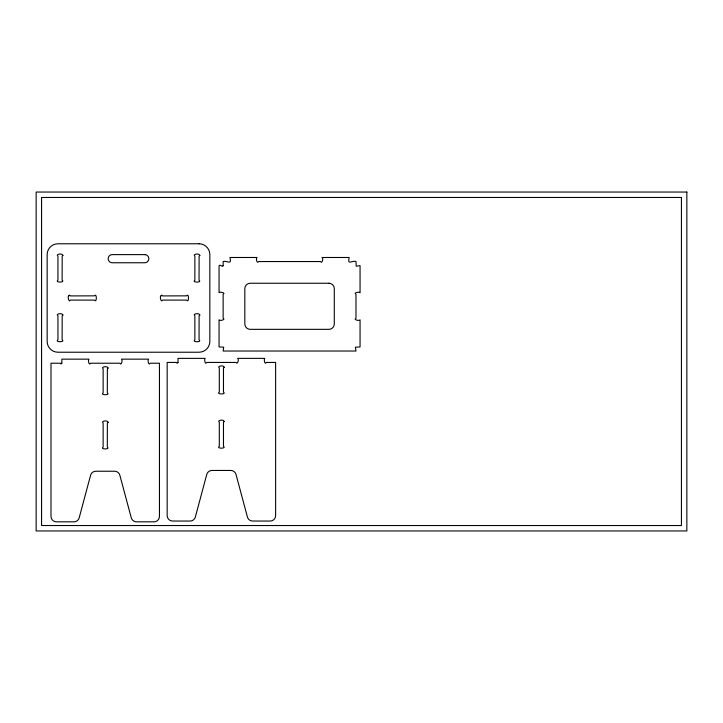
<?xml version="1.0" encoding="UTF-8"?>
<svg xmlns="http://www.w3.org/2000/svg" width="723" height="723" viewBox="0 0 723 723"><rect width="100%" height="100%" fill="white"/><g stroke="black" fill="none" stroke-linecap="round" stroke-linejoin="round"><path stroke-width="1.08" d="M62.937 255.382L62.187 256.186L62.124 280.163C65.82 282.693 54.288 282.738 57.948 280.163L57.948 256.195C55.02 254.162 62.422 252.851 62.937 255.382M62.937 315.029L62.187 315.834L62.124 339.81C65.82 342.341 54.288 342.386 57.948 339.81L57.948 315.843C55.02 313.809 62.422 312.499 62.937 315.029M61.844 363.217L61.057 364.031L60.217 363.217L50.999 363.217L50.999 516.403A5.423 5.423 0 0 0 56.421 521.825L73.945 521.825A5.423 5.423 0 0 0 79.187 517.804L90.592 475.246A5.423 5.423 0 0 1 95.825 471.233L114.614 471.233A5.423 5.423 0 0 1 119.855 475.246L131.261 517.804A5.423 5.423 0 0 0 136.493 521.825L154.026 521.825A5.423 5.423 0 0 0 159.449 516.403L159.449 363.217L150.23 363.217C148.748 366.344 147.257 359.774 148.604 359.15L121.491 359.15C122.991 360.171 121.157 366.245 119.864 363.217L90.583 363.217C89.101 366.344 87.61 359.774 88.956 359.15L61.844 359.15L61.844 363.217M68.802 295.852C67.275 295.879 68.848 303.38 70.42 300.09L94.388 300.09C97.036 303.669 96.882 292.255 94.397 295.852L70.42 295.915L69.643 295.101L68.802 295.852M108.125 368.043L107.375 368.857L107.311 392.824C110.981 395.327 99.485 395.336 103.136 392.824L103.136 368.857C100.154 367.031 107.546 365.404 108.125 368.043M108.125 422.268L107.375 423.082L107.311 447.049C110.981 449.552 99.485 449.561 103.136 447.049L103.136 423.082C100.154 421.256 107.546 419.629 108.125 422.268M160.985 295.852C159.458 295.879 161.03 303.38 162.603 300.09L186.57 300.09C189.218 303.669 189.065 292.255 186.579 295.852L162.603 295.915L161.825 295.101L160.985 295.852M178.012 362.431L177.162 363.244L176.385 362.431L167.167 362.431L167.167 515.616A5.423 5.423 0 0 0 172.589 521.039L190.113 521.039A5.423 5.423 0 0 0 195.355 517.026L206.751 474.469A5.423 5.423 0 0 1 211.993 470.447L230.782 470.447A5.423 5.423 0 0 1 236.023 474.469L247.42 517.026A5.423 5.423 0 0 0 252.661 521.039L270.194 521.039A5.423 5.423 0 0 0 275.617 515.616L275.617 362.431L266.398 362.431C264.735 365.621 263.642 358.735 264.772 358.364L237.659 358.364C239.286 359.286 237.487 365.278 236.032 362.431L206.751 362.431C205.088 365.621 203.994 358.735 205.124 358.364L178.012 358.364L178.012 362.431M199.855 255.382L199.105 256.186L199.042 280.163C202.738 282.693 191.206 282.738 194.867 280.163L194.867 256.195C191.938 254.162 199.34 252.851 199.855 255.382M199.855 315.029L199.105 315.834L199.042 339.81C202.738 342.341 191.206 342.386 194.867 339.81L194.867 315.843C191.938 313.809 199.34 312.499 199.855 315.029M223.136 265.621C222.386 267.962 220.443 263.886 219.069 265.621L219.069 292.734C219.214 291.459 226.362 292.707 223.136 294.36L223.136 318.219C226.308 319.656 219.476 321.301 219.069 319.846L219.069 346.959L223.687 347.176L223.136 351.026L355.987 351.026L355.4 347.212L360.054 346.959L360.054 319.846C359.503 321.292 352.833 319.674 355.987 318.219L355.987 294.36C352.752 292.698 359.927 291.468 360.054 292.734L360.054 265.621L356.231 266.209L355.987 261.554C352.065 260.063 347.103 265.892 349.209 257.487L322.096 257.487C323.723 258.256 321.925 264.419 320.47 261.554L258.653 261.554C257.18 264.392 255.454 258.454 257.026 257.487L229.914 257.487C232.101 265.712 226.859 260.235 223.136 261.554L223.136 265.621M224.293 367.257L223.479 368.07L223.479 392.038C227.121 394.586 215.626 394.55 219.304 392.038L219.304 368.07C216.313 366.209 223.714 364.654 224.293 367.257M224.293 421.482L223.479 422.295L223.479 446.263C227.121 448.811 215.626 448.775 219.304 446.263L219.304 422.295C216.313 420.434 223.714 418.879 224.293 421.482M686.85 192.047L36.15 192.047L36.15 530.953L686.85 530.953L686.85 192.047M681.428 197.469L41.573 197.469L41.573 525.531L681.428 525.531L681.428 197.469M199.042 243.778L57.948 243.778A10.791 10.791 0 0 0 47.158 254.568L47.158 341.437A10.791 10.791 0 0 0 57.948 352.228L199.042 352.228A10.791 10.791 0 0 0 209.833 341.437L209.833 254.568A10.791 10.791 0 0 0 199.042 243.778M144.763 254.623L112.228 254.623A4.067 4.067 0 0 0 108.161 258.689A4.067 4.067 0 0 0 112.228 262.756L144.763 262.756A4.067 4.067 0 0 0 148.83 258.689A4.067 4.067 0 0 0 144.763 254.623M328.875 283.244L250.248 283.244A5.423 5.423 0 0 0 244.826 288.667L244.826 323.913A5.423 5.423 0 0 0 250.248 329.336L328.875 329.336A5.423 5.423 0 0 0 334.297 323.913L334.297 288.667A5.423 5.423 0 0 0 328.875 283.244"/></g></svg>
